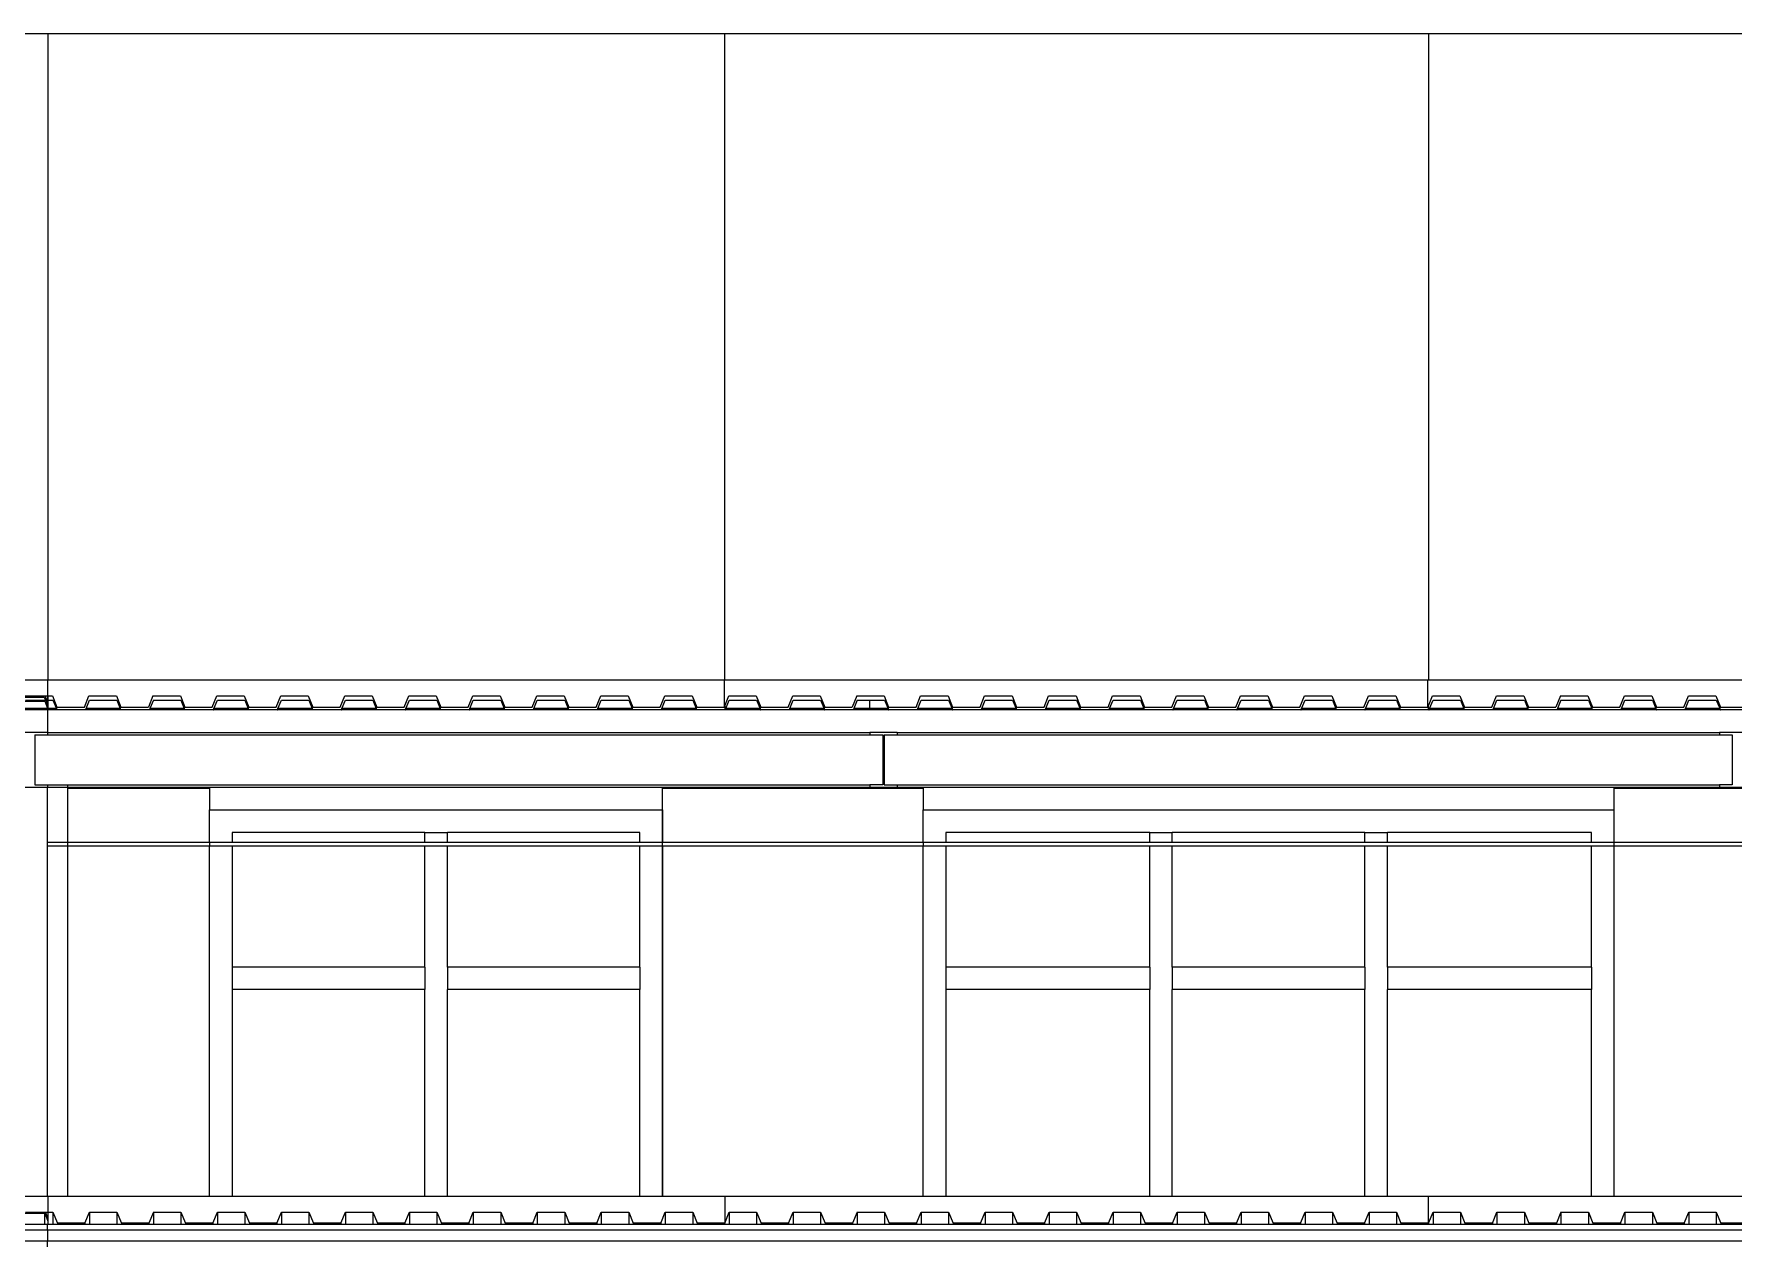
# Model space of a CAD drawing. Extents: x -92 to 92, y -11 to 21.
# Drawn here: x 42.78 to 50.28, y 10.19 to 15.53 of the extents above; entities that cross this region are included whole.
import ezdxf

# ---------------------------------------------------------------- set-up
doc = ezdxf.new("R2010")
doc.units = 0
doc.layers.get('0').update_dxf_attribs({"linetype": 'CONTINUOUS'})

msp = doc.modelspace()

# ---------------------------------------------------------------- linework, layer by layer
for p, q in [((42.8429, 15.5315), (42.7237, 15.5315)), ((42.8429, 15.5315), (42.8429, 12.6806)), ((45.8302, 15.5315), (42.8429, 15.5315)), ((45.8302, 12.6806), (45.8302, 15.5315)), ((48.9368, 15.5315), (45.8302, 15.5315)), ((48.9368, 15.5315), (48.9368, 12.6806)), ((52.0433, 15.5315), (48.9368, 15.5315)), ((42.7237, 12.6806), (42.8406, 12.6806)), ((42.8406, 12.6806), (42.8406, 12.6106)), ((42.8406, 12.6806), (42.8429, 12.6806)), ((42.8429, 12.6806), (45.8279, 12.6806)), ((45.8279, 12.6806), (45.8279, 12.5606)), ((45.8279, 12.6806), (45.8302, 12.6806)), ((45.8302, 12.6806), (48.9344, 12.6806)), ((48.9344, 12.5606), (48.9344, 12.6806)), ((48.9344, 12.6806), (48.9368, 12.6806)), ((48.9368, 12.6806), (52.041, 12.6806)), ((42.7392, 12.6049), (42.8266, 12.6049)), ((42.7415, 12.6106), (42.8305, 12.6106)), ((42.8266, 12.6049), (42.8317, 12.5921)), ((42.8406, 12.5856), (42.8305, 12.6106)), ((42.8305, 12.6106), (42.8406, 12.6106)), ((42.8406, 12.6106), (42.8429, 12.6106)), ((42.8406, 12.6106), (42.8406, 12.5921)), ((42.8429, 12.6106), (42.8625, 12.6106)), ((42.8429, 12.6106), (42.8429, 12.5921)), ((42.8625, 12.6106), (42.8827, 12.5606)), ((43.0037, 12.5606), (43.0239, 12.6106)), ((43.0239, 12.6106), (43.145, 12.6106)), ((43.145, 12.6106), (43.1651, 12.5606)), ((43.3063, 12.6106), (43.2862, 12.5606)), ((43.3063, 12.6106), (43.4274, 12.6106)), ((43.4274, 12.6106), (43.4475, 12.5606)), ((43.5686, 12.5606), (43.5887, 12.6106)), ((43.5887, 12.6106), (43.7098, 12.6106)), ((43.7098, 12.6106), (43.73, 12.5606)), ((43.851, 12.5606), (43.8712, 12.6106)), ((43.8712, 12.6106), (43.9922, 12.6106)), ((43.9922, 12.6106), (44.0124, 12.5606)), ((44.1334, 12.5606), (44.1536, 12.6106)), ((44.1536, 12.6106), (44.2746, 12.6106)), ((44.2746, 12.6106), (44.2948, 12.5606)), ((44.4158, 12.5606), (44.436, 12.6106)), ((44.436, 12.6106), (44.557, 12.6106)), ((44.557, 12.6106), (44.5772, 12.5606)), ((44.6982, 12.5606), (44.7184, 12.6106)), ((44.7184, 12.6106), (44.8394, 12.6106)), ((44.8394, 12.6106), (44.8596, 12.5606)), ((44.9806, 12.5606), (45.0008, 12.6106)), ((45.0008, 12.6106), (45.1218, 12.6106)), ((45.1218, 12.6106), (45.142, 12.5606)), ((45.2631, 12.5606), (45.2832, 12.6106)), ((45.2832, 12.6106), (45.4043, 12.6106)), ((45.4043, 12.6106), (45.4244, 12.5606)), ((45.5455, 12.5606), (45.5656, 12.6106)), ((45.5656, 12.6106), (45.6867, 12.6106)), ((45.6867, 12.6106), (45.7068, 12.5606)), ((45.8302, 12.5664), (45.8481, 12.6106)), ((45.8481, 12.6106), (45.9691, 12.6106)), ((45.9691, 12.6106), (45.9893, 12.5606)), ((46.1103, 12.5606), (46.1305, 12.6106)), ((46.1305, 12.6106), (46.2515, 12.6106)), ((46.2515, 12.6106), (46.2717, 12.5606)), ((46.4129, 12.6106), (46.3927, 12.5606)), ((46.4129, 12.6106), (46.5339, 12.6106)), ((46.5339, 12.6106), (46.5541, 12.5606)), ((46.6751, 12.5606), (46.6953, 12.6106)), ((46.6953, 12.6106), (46.8163, 12.6106)), ((46.8163, 12.6106), (46.8365, 12.5606)), ((46.9575, 12.5606), (46.9777, 12.6106)), ((46.9777, 12.6106), (47.0987, 12.6106)), ((47.0987, 12.6106), (47.1189, 12.5606)), ((47.24, 12.5606), (47.2601, 12.6106)), ((47.2601, 12.6106), (47.3812, 12.6106)), ((47.3812, 12.6106), (47.4013, 12.5606)), ((47.5224, 12.5606), (47.5425, 12.6106)), ((47.5425, 12.6106), (47.6636, 12.6106)), ((47.6636, 12.6106), (47.6837, 12.5606)), ((47.8048, 12.5606), (47.825, 12.6106)), ((47.825, 12.6106), (47.946, 12.6106)), ((47.946, 12.6106), (47.9662, 12.5606)), ((48.0872, 12.5606), (48.1074, 12.6106)), ((48.1074, 12.6106), (48.2284, 12.6106)), ((48.2284, 12.6106), (48.2486, 12.5606)), ((48.3696, 12.5606), (48.3898, 12.6106)), ((48.3898, 12.6106), (48.5108, 12.6106)), ((48.5108, 12.6106), (48.531, 12.5606)), ((48.652, 12.5606), (48.6722, 12.6106)), ((48.6722, 12.6106), (48.7932, 12.6106)), ((48.7932, 12.6106), (48.8134, 12.5606)), ((48.9368, 12.5664), (48.9546, 12.6106)), ((48.9546, 12.6106), (49.0756, 12.6106)), ((49.0756, 12.6106), (49.0958, 12.5606)), ((49.2168, 12.5606), (49.237, 12.6106)), ((49.237, 12.6106), (49.3581, 12.6106)), ((49.3581, 12.6106), (49.3782, 12.5606)), ((49.5194, 12.6106), (49.4993, 12.5606)), ((49.5194, 12.6106), (49.6405, 12.6106)), ((49.6405, 12.6106), (49.6606, 12.5606)), ((49.7817, 12.5606), (49.8018, 12.6106)), ((49.8018, 12.6106), (49.9229, 12.6106)), ((49.9229, 12.6106), (49.9431, 12.5606)), ((50.0641, 12.5606), (50.0843, 12.6106)), ((50.0843, 12.6106), (50.2053, 12.6106)), ((50.2053, 12.6106), (50.2255, 12.5606)), ((42.8413, 12.548), (42.7258, 12.548)), ((42.8413, 12.5491), (42.7262, 12.5491)), ((42.8413, 12.5549), (42.7286, 12.5549)), ((42.7415, 12.5865), (42.8289, 12.5865)), ((42.7439, 12.5921), (42.8317, 12.5921)), ((42.8289, 12.5865), (42.8413, 12.5561)), ((42.8317, 12.5921), (42.8406, 12.5702)), ((42.8406, 12.5921), (42.8429, 12.5921)), ((42.8406, 12.5921), (42.8406, 12.5856)), ((42.8406, 12.5856), (42.8406, 12.5732)), ((42.8429, 12.5675), (42.8406, 12.5732)), ((42.8406, 12.5732), (42.8406, 12.5702)), ((42.8413, 12.5549), (42.8413, 12.5561)), ((42.8413, 12.5561), (42.8418, 12.5549)), ((42.8418, 12.5549), (42.8413, 12.5549)), ((42.8413, 12.5549), (42.8413, 12.5491)), ((42.8413, 12.548), (42.8413, 12.5491)), ((42.8825, 12.5491), (42.8413, 12.5491)), ((42.8413, 12.548), (42.8413, 12.448)), ((42.8829, 12.548), (42.8413, 12.548)), ((42.8418, 12.5549), (42.8429, 12.5523)), ((42.8429, 12.5921), (42.8649, 12.5921)), ((42.8429, 12.5921), (42.8429, 12.5675)), ((42.8429, 12.5675), (42.8429, 12.5549)), ((42.8801, 12.5549), (42.8429, 12.5549)), ((42.8429, 12.5549), (42.8429, 12.5523)), ((42.8649, 12.5921), (42.8801, 12.5549)), ((42.8801, 12.5549), (42.8825, 12.5491)), ((42.8825, 12.5491), (42.8829, 12.548)), ((42.8827, 12.5606), (43.0037, 12.5606)), ((43.0082, 12.548), (42.8829, 12.548)), ((43.0082, 12.548), (43.0087, 12.5491)), ((43.1654, 12.548), (43.0082, 12.548)), ((43.0087, 12.5491), (43.011, 12.5549)), ((43.1649, 12.5491), (43.0087, 12.5491)), ((43.011, 12.5549), (43.0263, 12.5921)), ((43.1625, 12.5549), (43.011, 12.5549)), ((43.0263, 12.5921), (43.1473, 12.5921)), ((43.1473, 12.5921), (43.1625, 12.5549)), ((43.1625, 12.5549), (43.1649, 12.5491)), ((43.1649, 12.5491), (43.1654, 12.548)), ((43.1651, 12.5606), (43.2862, 12.5606)), ((43.2906, 12.548), (43.1654, 12.548)), ((43.2911, 12.5491), (43.2906, 12.548)), ((43.4478, 12.548), (43.2906, 12.548)), ((43.2934, 12.5549), (43.2911, 12.5491)), ((43.4473, 12.5491), (43.2911, 12.5491)), ((43.3087, 12.5921), (43.2934, 12.5549)), ((43.445, 12.5549), (43.2934, 12.5549)), ((43.3087, 12.5921), (43.4297, 12.5921)), ((43.4297, 12.5921), (43.445, 12.5549)), ((43.445, 12.5549), (43.4473, 12.5491)), ((43.4473, 12.5491), (43.4478, 12.548)), ((43.4475, 12.5606), (43.5686, 12.5606)), ((43.573, 12.548), (43.4478, 12.548)), ((43.573, 12.548), (43.5735, 12.5491)), ((43.7302, 12.548), (43.573, 12.548)), ((43.5735, 12.5491), (43.5758, 12.5549)), ((43.7297, 12.5491), (43.5735, 12.5491)), ((43.5758, 12.5549), (43.5911, 12.5921)), ((43.7274, 12.5549), (43.5758, 12.5549)), ((43.5911, 12.5921), (43.7121, 12.5921)), ((43.7121, 12.5921), (43.7274, 12.5549)), ((43.7274, 12.5549), (43.7297, 12.5491)), ((43.7297, 12.5491), (43.7302, 12.548)), ((43.73, 12.5606), (43.851, 12.5606)), ((43.8555, 12.548), (43.7302, 12.548)), ((43.8555, 12.548), (43.8559, 12.5491)), ((44.0126, 12.548), (43.8555, 12.548)), ((43.8559, 12.5491), (43.8583, 12.5549)), ((44.0121, 12.5491), (43.8559, 12.5491)), ((43.8583, 12.5549), (43.8735, 12.5921)), ((44.0098, 12.5549), (43.8583, 12.5549)), ((43.8735, 12.5921), (43.9945, 12.5921)), ((43.9945, 12.5921), (44.0098, 12.5549)), ((44.0098, 12.5549), (44.0121, 12.5491)), ((44.0121, 12.5491), (44.0126, 12.548)), ((44.0124, 12.5606), (44.1334, 12.5606)), ((44.1379, 12.548), (44.0126, 12.548)), ((44.1379, 12.548), (44.1383, 12.5491)), ((44.295, 12.548), (44.1379, 12.548)), ((44.1383, 12.5491), (44.1407, 12.5549)), ((44.2946, 12.5491), (44.1383, 12.5491)), ((44.1407, 12.5549), (44.1559, 12.5921)), ((44.2922, 12.5549), (44.1407, 12.5549)), ((44.1559, 12.5921), (44.277, 12.5921)), ((44.277, 12.5921), (44.2922, 12.5549)), ((44.2922, 12.5549), (44.2946, 12.5491)), ((44.2946, 12.5491), (44.295, 12.548)), ((44.2948, 12.5606), (44.4158, 12.5606)), ((44.4203, 12.548), (44.295, 12.548)), ((44.4203, 12.548), (44.4207, 12.5491)), ((44.5774, 12.548), (44.4203, 12.548)), ((44.4207, 12.5491), (44.4231, 12.5549)), ((44.577, 12.5491), (44.4207, 12.5491)), ((44.4231, 12.5549), (44.4383, 12.5921)), ((44.5746, 12.5549), (44.4231, 12.5549)), ((44.4383, 12.5921), (44.5594, 12.5921)), ((44.5594, 12.5921), (44.5746, 12.5549)), ((44.5746, 12.5549), (44.577, 12.5491)), ((44.577, 12.5491), (44.5774, 12.548)), ((44.5772, 12.5606), (44.6982, 12.5606)), ((44.7027, 12.548), (44.5774, 12.548)), ((44.7027, 12.548), (44.7031, 12.5491)), ((44.8598, 12.548), (44.7027, 12.548)), ((44.7031, 12.5491), (44.7055, 12.5549)), ((44.8594, 12.5491), (44.7031, 12.5491)), ((44.7055, 12.5549), (44.7207, 12.5921)), ((44.857, 12.5549), (44.7055, 12.5549)), ((44.7207, 12.5921), (44.8418, 12.5921)), ((44.8418, 12.5921), (44.857, 12.5549)), ((44.857, 12.5549), (44.8594, 12.5491)), ((44.8594, 12.5491), (44.8598, 12.548)), ((44.8596, 12.5606), (44.9806, 12.5606)), ((44.9851, 12.548), (44.8598, 12.548)), ((44.9851, 12.548), (44.9856, 12.5491)), ((45.1423, 12.548), (44.9851, 12.548)), ((44.9856, 12.5491), (44.9879, 12.5549)), ((45.1418, 12.5491), (44.9856, 12.5491)), ((44.9879, 12.5549), (45.0032, 12.5921)), ((45.1394, 12.5549), (44.9879, 12.5549)), ((45.0032, 12.5921), (45.1242, 12.5921)), ((45.1242, 12.5921), (45.1394, 12.5549)), ((45.1394, 12.5549), (45.1418, 12.5491)), ((45.1418, 12.5491), (45.1423, 12.548)), ((45.142, 12.5606), (45.2631, 12.5606)), ((45.2675, 12.548), (45.1423, 12.548)), ((45.2675, 12.548), (45.268, 12.5491)), ((45.4247, 12.548), (45.2675, 12.548)), ((45.268, 12.5491), (45.2703, 12.5549)), ((45.4242, 12.5491), (45.268, 12.5491)), ((45.2703, 12.5549), (45.2856, 12.5921)), ((45.4219, 12.5549), (45.2703, 12.5549)), ((45.2856, 12.5921), (45.4066, 12.5921)), ((45.4066, 12.5921), (45.4219, 12.5549)), ((45.4219, 12.5549), (45.4242, 12.5491)), ((45.4242, 12.5491), (45.4247, 12.548)), ((45.4244, 12.5606), (45.5455, 12.5606)), ((45.5499, 12.548), (45.4247, 12.548)), ((45.5499, 12.548), (45.5504, 12.5491)), ((45.7071, 12.548), (45.5499, 12.548)), ((45.5504, 12.5491), (45.5527, 12.5549)), ((45.7066, 12.5491), (45.5504, 12.5491)), ((45.5527, 12.5549), (45.568, 12.5921)), ((45.7043, 12.5549), (45.5527, 12.5549)), ((45.568, 12.5921), (45.689, 12.5921)), ((45.689, 12.5921), (45.7043, 12.5549)), ((45.7043, 12.5549), (45.7066, 12.5491)), ((45.7066, 12.5491), (45.7071, 12.548)), ((45.7068, 12.5606), (45.8279, 12.5606)), ((45.8302, 12.548), (45.7071, 12.548)), ((45.8279, 12.5606), (45.8302, 12.5664)), ((45.8302, 12.5664), (45.8302, 12.548)), ((45.8323, 12.548), (45.8302, 12.548)), ((45.8323, 12.548), (45.8328, 12.5491)), ((45.9895, 12.548), (45.8323, 12.548)), ((45.8328, 12.5491), (45.8352, 12.5549)), ((45.989, 12.5491), (45.8328, 12.5491)), ((45.8352, 12.5549), (45.8504, 12.5921)), ((45.9867, 12.5549), (45.8352, 12.5549)), ((45.8504, 12.5921), (45.9714, 12.5921)), ((45.9714, 12.5921), (45.9867, 12.5549)), ((45.9867, 12.5549), (45.989, 12.5491)), ((45.989, 12.5491), (45.9895, 12.548)), ((45.9893, 12.5606), (46.1103, 12.5606)), ((46.1148, 12.548), (45.9895, 12.548)), ((46.1148, 12.548), (46.1152, 12.5491)), ((46.2719, 12.548), (46.1148, 12.548)), ((46.1152, 12.5491), (46.1176, 12.5549)), ((46.2715, 12.5491), (46.1152, 12.5491)), ((46.1176, 12.5549), (46.1328, 12.5921)), ((46.2691, 12.5549), (46.1176, 12.5549)), ((46.1328, 12.5921), (46.2539, 12.5921)), ((46.2539, 12.5921), (46.2691, 12.5549)), ((46.2691, 12.5549), (46.2715, 12.5491)), ((46.2715, 12.5491), (46.2719, 12.548)), ((46.2717, 12.5606), (46.3927, 12.5606)), ((46.3972, 12.548), (46.2719, 12.548)), ((46.3976, 12.5491), (46.3972, 12.548)), ((46.5543, 12.548), (46.3972, 12.548)), ((46.4, 12.5549), (46.3976, 12.5491)), ((46.5539, 12.5491), (46.3976, 12.5491)), ((46.4152, 12.5921), (46.4, 12.5549)), ((46.4713, 12.5549), (46.4, 12.5549)), ((46.4152, 12.5921), (46.4713, 12.5921)), ((46.4713, 12.5921), (46.5363, 12.5921)), ((46.4713, 12.5549), (46.4713, 12.5921)), ((46.5515, 12.5549), (46.4713, 12.5549)), ((46.5363, 12.5921), (46.5515, 12.5549)), ((46.5515, 12.5549), (46.5539, 12.5491)), ((46.5539, 12.5491), (46.5543, 12.548)), ((46.5541, 12.5606), (46.6751, 12.5606)), ((46.6796, 12.548), (46.5543, 12.548)), ((46.6796, 12.548), (46.68, 12.5491)), ((46.8367, 12.548), (46.6796, 12.548)), ((46.68, 12.5491), (46.6824, 12.5549)), ((46.8363, 12.5491), (46.68, 12.5491)), ((46.6824, 12.5549), (46.6976, 12.5921)), ((46.8339, 12.5549), (46.6824, 12.5549)), ((46.6976, 12.5921), (46.8187, 12.5921)), ((46.8187, 12.5921), (46.8339, 12.5549)), ((46.8339, 12.5549), (46.8363, 12.5491)), ((46.8363, 12.5491), (46.8367, 12.548)), ((46.8365, 12.5606), (46.9575, 12.5606)), ((46.962, 12.548), (46.8367, 12.548)), ((46.962, 12.548), (46.9625, 12.5491)), ((47.1191, 12.548), (46.962, 12.548)), ((46.9625, 12.5491), (46.9648, 12.5549)), ((47.1187, 12.5491), (46.9625, 12.5491)), ((46.9648, 12.5549), (46.9801, 12.5921)), ((47.1163, 12.5549), (46.9648, 12.5549)), ((46.9801, 12.5921), (47.1011, 12.5921)), ((47.1011, 12.5921), (47.1163, 12.5549)), ((47.1163, 12.5549), (47.1187, 12.5491)), ((47.1187, 12.5491), (47.1191, 12.548)), ((47.1189, 12.5606), (47.24, 12.5606)), ((47.2444, 12.548), (47.1191, 12.548)), ((47.2444, 12.548), (47.2449, 12.5491)), ((47.4016, 12.548), (47.2444, 12.548)), ((47.2449, 12.5491), (47.2472, 12.5549)), ((47.4011, 12.5491), (47.2449, 12.5491)), ((47.2472, 12.5549), (47.2625, 12.5921)), ((47.3988, 12.5549), (47.2472, 12.5549)), ((47.2625, 12.5921), (47.3835, 12.5921)), ((47.3835, 12.5921), (47.3988, 12.5549)), ((47.3988, 12.5549), (47.4011, 12.5491)), ((47.4011, 12.5491), (47.4016, 12.548)), ((47.4013, 12.5606), (47.5224, 12.5606)), ((47.5268, 12.548), (47.4016, 12.548)), ((47.5268, 12.548), (47.5273, 12.5491)), ((47.684, 12.548), (47.5268, 12.548)), ((47.5273, 12.5491), (47.5296, 12.5549)), ((47.6835, 12.5491), (47.5273, 12.5491)), ((47.5296, 12.5549), (47.5449, 12.5921)), ((47.6812, 12.5549), (47.5296, 12.5549)), ((47.5449, 12.5921), (47.6659, 12.5921)), ((47.6659, 12.5921), (47.6812, 12.5549)), ((47.6812, 12.5549), (47.6835, 12.5491)), ((47.6835, 12.5491), (47.684, 12.548)), ((47.6837, 12.5606), (47.8048, 12.5606)), ((47.8092, 12.548), (47.684, 12.548)), ((47.8092, 12.548), (47.8097, 12.5491)), ((47.9664, 12.548), (47.8092, 12.548)), ((47.8097, 12.5491), (47.812, 12.5549)), ((47.9659, 12.5491), (47.8097, 12.5491)), ((47.812, 12.5549), (47.8273, 12.5921)), ((47.9636, 12.5549), (47.812, 12.5549)), ((47.8273, 12.5921), (47.9483, 12.5921)), ((47.9483, 12.5921), (47.9636, 12.5549)), ((47.9636, 12.5549), (47.9659, 12.5491)), ((47.9659, 12.5491), (47.9664, 12.548)), ((47.9662, 12.5606), (48.0872, 12.5606)), ((48.0917, 12.548), (47.9664, 12.548)), ((48.0917, 12.548), (48.0921, 12.5491)), ((48.2488, 12.548), (48.0917, 12.548)), ((48.0921, 12.5491), (48.0945, 12.5549)), ((48.2484, 12.5491), (48.0921, 12.5491)), ((48.0945, 12.5549), (48.1097, 12.5921)), ((48.246, 12.5549), (48.0945, 12.5549)), ((48.1097, 12.5921), (48.2307, 12.5921)), ((48.2307, 12.5921), (48.246, 12.5549)), ((48.246, 12.5549), (48.2484, 12.5491)), ((48.2484, 12.5491), (48.2488, 12.548)), ((48.2486, 12.5606), (48.3696, 12.5606)), ((48.3741, 12.548), (48.2488, 12.548)), ((48.3741, 12.548), (48.3745, 12.5491)), ((48.5312, 12.548), (48.3741, 12.548)), ((48.3745, 12.5491), (48.3769, 12.5549)), ((48.5308, 12.5491), (48.3745, 12.5491)), ((48.3769, 12.5549), (48.3921, 12.5921)), ((48.5284, 12.5549), (48.3769, 12.5549)), ((48.3921, 12.5921), (48.5132, 12.5921)), ((48.5132, 12.5921), (48.5284, 12.5549)), ((48.5284, 12.5549), (48.5308, 12.5491)), ((48.5308, 12.5491), (48.5312, 12.548)), ((48.531, 12.5606), (48.652, 12.5606)), ((48.6565, 12.548), (48.5312, 12.548)), ((48.6565, 12.548), (48.6569, 12.5491)), ((48.8136, 12.548), (48.6565, 12.548)), ((48.6569, 12.5491), (48.6593, 12.5549)), ((48.8132, 12.5491), (48.6569, 12.5491)), ((48.6593, 12.5549), (48.6745, 12.5921)), ((48.8108, 12.5549), (48.6593, 12.5549)), ((48.6745, 12.5921), (48.7956, 12.5921)), ((48.7956, 12.5921), (48.8108, 12.5549)), ((48.8108, 12.5549), (48.8132, 12.5491)), ((48.8132, 12.5491), (48.8136, 12.548)), ((48.8134, 12.5606), (48.9344, 12.5606)), ((48.9368, 12.548), (48.8136, 12.548)), ((48.9344, 12.5606), (48.9368, 12.5664)), ((48.9368, 12.548), (48.9368, 12.5664)), ((48.9389, 12.548), (48.9368, 12.548)), ((48.9389, 12.548), (48.9394, 12.5491)), ((49.096, 12.548), (48.9389, 12.548)), ((48.9394, 12.5491), (48.9417, 12.5549)), ((49.0956, 12.5491), (48.9394, 12.5491)), ((48.9417, 12.5549), (48.957, 12.5921)), ((49.0932, 12.5549), (48.9417, 12.5549)), ((48.957, 12.5921), (49.078, 12.5921)), ((49.078, 12.5921), (49.0932, 12.5549)), ((49.0932, 12.5549), (49.0956, 12.5491)), ((49.0956, 12.5491), (49.096, 12.548)), ((49.0958, 12.5606), (49.2168, 12.5606)), ((49.2213, 12.548), (49.096, 12.548)), ((49.2213, 12.548), (49.2218, 12.5491)), ((49.3785, 12.548), (49.2213, 12.548)), ((49.2218, 12.5491), (49.2241, 12.5549)), ((49.378, 12.5491), (49.2218, 12.5491)), ((49.2241, 12.5549), (49.2394, 12.5921)), ((49.3757, 12.5549), (49.2241, 12.5549)), ((49.2394, 12.5921), (49.3604, 12.5921)), ((49.3604, 12.5921), (49.3757, 12.5549)), ((49.3757, 12.5549), (49.378, 12.5491)), ((49.378, 12.5491), (49.3785, 12.548)), ((49.3782, 12.5606), (49.4993, 12.5606)), ((49.5037, 12.548), (49.3785, 12.548)), ((49.5042, 12.5491), (49.5037, 12.548)), ((49.6609, 12.548), (49.5037, 12.548)), ((49.5065, 12.5549), (49.5042, 12.5491)), ((49.6604, 12.5491), (49.5042, 12.5491)), ((49.5218, 12.5921), (49.5065, 12.5549)), ((49.6581, 12.5549), (49.5065, 12.5549)), ((49.5218, 12.5921), (49.6428, 12.5921)), ((49.6428, 12.5921), (49.6581, 12.5549)), ((49.6581, 12.5549), (49.6604, 12.5491)), ((49.6604, 12.5491), (49.6609, 12.548)), ((49.6606, 12.5606), (49.7817, 12.5606)), ((49.7861, 12.548), (49.6609, 12.548)), ((49.7861, 12.548), (49.7866, 12.5491)), ((49.9433, 12.548), (49.7861, 12.548)), ((49.7866, 12.5491), (49.7889, 12.5549)), ((49.9428, 12.5491), (49.7866, 12.5491)), ((49.7889, 12.5549), (49.8042, 12.5921)), ((49.9405, 12.5549), (49.7889, 12.5549)), ((49.8042, 12.5921), (49.9252, 12.5921)), ((49.9252, 12.5921), (49.9405, 12.5549)), ((49.9405, 12.5549), (49.9428, 12.5491)), ((49.9428, 12.5491), (49.9433, 12.548)), ((49.9431, 12.5606), (50.0641, 12.5606)), ((50.0686, 12.548), (49.9433, 12.548)), ((50.0686, 12.548), (50.069, 12.5491)), ((50.2257, 12.548), (50.0686, 12.548)), ((50.069, 12.5491), (50.0714, 12.5549)), ((50.2252, 12.5491), (50.069, 12.5491)), ((50.0714, 12.5549), (50.0866, 12.5921)), ((50.2213, 12.5549), (50.0714, 12.5549)), ((50.0866, 12.5921), (50.2076, 12.5921)), ((50.2076, 12.5921), (50.2213, 12.5587)), ((50.2213, 12.5587), (50.2213, 12.5549)), ((50.2213, 12.5587), (50.2229, 12.5549)), ((50.2229, 12.5549), (50.2213, 12.5549)), ((50.2229, 12.5549), (50.2252, 12.5491)), ((50.2252, 12.5491), (50.2257, 12.548)), ((50.2255, 12.5606), (50.3465, 12.5606)), ((50.351, 12.548), (50.2257, 12.548)), ((42.8413, 12.448), (42.7213, 12.448)), ((42.7844, 12.4382), (42.8413, 12.4382)), ((42.7844, 12.4382), (42.7844, 12.2178)), ((42.8413, 12.448), (46.4713, 12.448)), ((42.8413, 12.448), (42.8413, 12.4382)), ((42.8413, 12.4382), (46.4713, 12.4382)), ((46.4713, 12.448), (46.4713, 12.4382)), ((46.5913, 12.448), (46.4713, 12.448)), ((46.4713, 12.4382), (46.5282, 12.4382)), ((46.5282, 12.4382), (46.5282, 12.2178)), ((46.5344, 12.4382), (46.5913, 12.4382)), ((46.5344, 12.4382), (46.5344, 12.2178)), ((46.5913, 12.448), (50.2213, 12.448)), ((46.5913, 12.448), (46.5913, 12.4382)), ((46.5913, 12.4382), (50.2213, 12.4382)), ((50.2213, 12.448), (50.2213, 12.4382)), ((50.3413, 12.448), (50.2213, 12.448)), ((50.2213, 12.4382), (50.2782, 12.4382)), ((50.2782, 12.4382), (50.2782, 12.2178)), ((42.7213, 12.208), (42.8413, 12.208)), ((42.7844, 12.2178), (42.8413, 12.2178)), ((42.8413, 12.2178), (42.8413, 12.208)), ((42.8413, 12.2178), (42.9313, 12.2178)), ((42.8413, 12.208), (42.9313, 12.208)), ((42.8413, 11.964), (42.8413, 12.208)), ((42.9313, 12.2178), (46.4713, 12.2178)), ((42.9313, 12.208), (42.9313, 12.2178)), ((42.9313, 12.208), (46.4713, 12.208)), ((42.9313, 12.2037), (42.9313, 12.208)), ((42.9313, 12.2037), (43.5563, 12.2037)), ((42.9313, 11.964), (42.9313, 12.2037)), ((43.5563, 12.2037), (43.5563, 12.108)), ((45.5563, 12.2037), (46.7063, 12.2037)), ((45.5563, 12.108), (45.5563, 12.2037)), ((46.4713, 12.2178), (46.4713, 12.208)), ((46.5282, 12.2178), (46.4713, 12.2178)), ((46.4713, 12.208), (46.5913, 12.208)), ((46.5344, 12.2178), (46.5913, 12.2178)), ((46.5913, 12.2178), (50.2213, 12.2178)), ((46.5913, 12.2178), (46.5913, 12.208)), ((46.5913, 12.208), (50.2213, 12.208)), ((46.7063, 12.2037), (46.7063, 12.108)), ((49.7563, 12.2037), (50.9063, 12.2037)), ((49.7563, 12.108), (49.7563, 12.2037)), ((50.2213, 12.2178), (50.2213, 12.208)), ((50.2782, 12.2178), (50.2213, 12.2178)), ((50.2213, 12.208), (50.3413, 12.208)), ((43.5563, 11.964), (43.5563, 12.108)), ((43.5563, 12.108), (45.5563, 12.108)), ((43.5563, 12.108), (45.5563, 12.108)), ((43.5563, 11.964), (43.5563, 12.108)), ((45.5563, 11.964), (45.5563, 12.108)), ((45.5563, 12.108), (45.5563, 11.964)), ((46.7063, 12.108), (49.7563, 12.108)), ((46.7063, 11.964), (46.7063, 12.108)), ((49.7563, 11.964), (49.7563, 12.108)), ((43.6563, 12.008), (43.6563, 11.964)), ((44.5063, 12.008), (43.6563, 12.008)), ((44.5063, 12.008), (44.6063, 12.008)), ((44.5063, 11.964), (44.5063, 12.008)), ((44.6063, 11.964), (44.6063, 12.008)), ((45.4563, 12.008), (44.6063, 12.008)), ((45.4563, 11.964), (45.4563, 12.008)), ((46.8063, 12.008), (46.8063, 11.964)), ((47.7063, 12.008), (46.8063, 12.008)), ((47.7063, 12.008), (47.8063, 12.008)), ((47.7063, 11.964), (47.7063, 12.008)), ((47.8063, 11.964), (47.8063, 12.008)), ((48.6563, 12.008), (47.8063, 12.008)), ((48.6563, 12.008), (48.7563, 12.008)), ((48.6563, 11.964), (48.6563, 12.008)), ((48.7563, 11.964), (48.7563, 12.008)), ((49.6563, 12.008), (48.7563, 12.008)), ((49.6563, 11.964), (49.6563, 12.008)), ((42.8413, 11.964), (42.9313, 11.964)), ((42.8413, 11.948), (42.8413, 11.964)), ((42.8413, 11.948), (42.9313, 11.948)), ((42.8413, 10.4015), (42.8413, 11.948)), ((42.9313, 11.948), (42.9313, 11.964)), ((42.9313, 11.964), (43.5563, 11.964)), ((42.9313, 10.4015), (42.9313, 11.948)), ((42.9313, 11.948), (43.5563, 11.948)), ((43.5563, 11.964), (43.5563, 11.948)), ((43.5563, 11.964), (43.6563, 11.964)), ((43.5563, 10.4015), (43.5563, 11.948)), ((43.5563, 11.948), (43.6563, 11.948)), ((43.5563, 10.4015), (43.5563, 11.948)), ((43.6563, 11.964), (44.5063, 11.964)), ((43.6563, 11.948), (43.6563, 11.4137)), ((43.6563, 11.948), (44.5063, 11.948)), ((44.5063, 11.964), (44.6063, 11.964)), ((44.5063, 11.4137), (44.5063, 11.948)), ((44.5063, 11.948), (44.6063, 11.948)), ((44.6063, 11.964), (45.4563, 11.964)), ((44.6063, 11.4137), (44.6063, 11.948)), ((44.6063, 11.948), (45.4563, 11.948)), ((45.4563, 11.964), (45.5563, 11.964)), ((45.4563, 11.4137), (45.4563, 11.948)), ((45.4563, 11.948), (45.5563, 11.948)), ((45.5563, 11.948), (45.5563, 11.964)), ((45.5563, 11.964), (46.7063, 11.964)), ((45.5563, 10.4015), (45.5563, 11.948)), ((45.5563, 11.948), (46.7063, 11.948)), ((45.5563, 11.948), (45.5563, 10.4015)), ((46.7063, 11.964), (46.7063, 11.948)), ((46.7063, 11.964), (46.8063, 11.964)), ((46.7063, 10.4015), (46.7063, 11.948)), ((46.7063, 11.948), (46.8063, 11.948)), ((46.8063, 11.964), (47.7063, 11.964)), ((46.8063, 11.948), (46.8063, 11.4137)), ((46.8063, 11.948), (47.7063, 11.948)), ((47.7063, 11.964), (47.8063, 11.964)), ((47.7063, 11.4137), (47.7063, 11.948)), ((47.7063, 11.948), (47.8063, 11.948)), ((47.8063, 11.964), (48.6563, 11.964)), ((47.8063, 11.4137), (47.8063, 11.948)), ((47.8063, 11.948), (48.6563, 11.948)), ((48.6563, 11.964), (48.7563, 11.964)), ((48.6563, 11.4137), (48.6563, 11.948)), ((48.6563, 11.948), (48.7563, 11.948)), ((48.7563, 11.964), (49.6563, 11.964)), ((48.7563, 11.4137), (48.7563, 11.948)), ((48.7563, 11.948), (49.6563, 11.948)), ((49.6563, 11.964), (49.7563, 11.964)), ((49.6563, 11.4137), (49.6563, 11.948)), ((49.6563, 11.948), (49.7563, 11.948)), ((49.7563, 11.948), (49.7563, 11.964)), ((49.7563, 11.964), (50.9063, 11.964)), ((49.7563, 10.4015), (49.7563, 11.948)), ((49.7563, 11.948), (50.9063, 11.948)), ((44.5063, 11.4137), (43.6563, 11.4137)), ((43.6563, 11.4137), (43.6563, 11.3137)), ((44.5063, 11.4137), (44.5063, 11.3137)), ((45.4563, 11.4137), (44.6063, 11.4137)), ((44.6063, 11.4137), (44.6063, 11.3137)), ((45.4563, 11.4137), (45.4563, 11.3137)), ((47.7063, 11.4137), (46.8063, 11.4137)), ((46.8063, 11.4137), (46.8063, 11.3137)), ((47.7063, 11.4137), (47.7063, 11.3137)), ((48.6563, 11.4137), (47.8063, 11.4137)), ((47.8063, 11.4137), (47.8063, 11.3137)), ((48.6563, 11.4137), (48.6563, 11.3137)), ((49.6563, 11.4137), (48.7563, 11.4137)), ((48.7563, 11.4137), (48.7563, 11.3137)), ((49.6563, 11.4137), (49.6563, 11.3137)), ((44.5063, 11.3137), (43.6563, 11.3137)), ((43.6563, 11.3137), (43.6563, 10.4015)), ((44.5063, 10.4015), (44.5063, 11.3137)), ((45.4563, 11.3137), (44.6063, 11.3137)), ((44.6063, 10.4015), (44.6063, 11.3137)), ((45.4563, 10.4015), (45.4563, 11.3137)), ((47.7063, 11.3137), (46.8063, 11.3137)), ((46.8063, 11.3137), (46.8063, 10.4015)), ((47.7063, 10.4015), (47.7063, 11.3137)), ((48.6563, 11.3137), (47.8063, 11.3137)), ((47.8063, 10.4015), (47.8063, 11.3137)), ((48.6563, 10.4015), (48.6563, 11.3137)), ((49.6563, 11.3137), (48.7563, 11.3137)), ((48.7563, 10.4015), (48.7563, 11.3137)), ((49.6563, 10.4015), (49.6563, 11.3137)), ((42.8413, 10.4015), (42.7237, 10.4015)), ((42.8429, 10.4015), (42.8413, 10.4015)), ((42.8429, 10.4015), (42.8429, 10.3324)), ((42.9313, 10.4015), (42.8429, 10.4015)), ((43.5563, 10.4015), (42.9313, 10.4015)), ((43.6563, 10.4015), (43.5563, 10.4015)), ((44.5063, 10.4015), (43.6563, 10.4015)), ((44.6063, 10.4015), (44.5063, 10.4015)), ((45.4563, 10.4015), (44.6063, 10.4015)), ((45.5563, 10.4015), (45.4563, 10.4015)), ((45.8302, 10.4015), (45.5563, 10.4015)), ((45.8302, 10.4015), (45.8302, 10.2831)), ((46.7063, 10.4015), (45.8302, 10.4015)), ((46.8063, 10.4015), (46.7063, 10.4015)), ((47.7063, 10.4015), (46.8063, 10.4015)), ((47.8063, 10.4015), (47.7063, 10.4015)), ((48.6563, 10.4015), (47.8063, 10.4015)), ((48.7563, 10.4015), (48.6563, 10.4015)), ((48.9368, 10.4015), (48.7563, 10.4015)), ((48.9368, 10.2831), (48.9368, 10.4015)), ((49.6563, 10.4015), (48.9368, 10.4015)), ((49.7563, 10.4015), (49.6563, 10.4015)), ((50.9063, 10.4015), (49.7563, 10.4015)), ((42.7415, 10.3268), (42.8289, 10.3268)), ((42.8289, 10.2775), (42.7415, 10.2775)), ((42.7439, 10.3324), (42.8328, 10.3324)), ((42.8289, 10.2775), (42.8289, 10.3268)), ((42.8289, 10.3268), (42.8429, 10.2926)), ((42.8413, 10.2775), (42.8289, 10.2775)), ((42.8429, 10.3078), (42.8328, 10.3324)), ((42.8328, 10.3324), (42.8429, 10.3324)), ((42.8413, 10.2528), (42.8413, 10.2775)), ((42.8429, 10.2775), (42.8413, 10.2775)), ((42.8429, 10.3324), (42.8429, 10.3078)), ((42.8429, 10.3324), (42.8649, 10.3324)), ((42.8429, 10.3078), (42.8429, 10.2926)), ((42.8429, 10.2926), (42.8429, 10.2775)), ((42.8649, 10.2775), (42.8429, 10.2775)), ((42.8649, 10.3324), (42.8851, 10.2831)), ((42.8649, 10.3324), (42.8649, 10.2775)), ((42.8851, 10.2775), (42.8649, 10.2775)), ((43.0061, 10.2831), (42.8851, 10.2831)), ((42.8851, 10.2831), (42.8851, 10.2775)), ((43.0061, 10.2775), (42.8851, 10.2775)), ((43.0061, 10.2831), (43.0263, 10.3324)), ((43.0061, 10.2831), (43.0061, 10.2775)), ((43.0263, 10.2775), (43.0061, 10.2775)), ((43.0263, 10.3324), (43.1473, 10.3324)), ((43.0263, 10.3324), (43.0263, 10.2775)), ((43.1473, 10.2775), (43.0263, 10.2775)), ((43.1473, 10.3324), (43.1675, 10.2831)), ((43.1473, 10.3324), (43.1473, 10.2775)), ((43.1675, 10.2775), (43.1473, 10.2775)), ((43.2885, 10.2831), (43.1675, 10.2831)), ((43.1675, 10.2831), (43.1675, 10.2775)), ((43.2885, 10.2775), (43.1675, 10.2775)), ((43.3087, 10.3324), (43.2885, 10.2831)), ((43.2885, 10.2831), (43.2885, 10.2775)), ((43.3087, 10.2775), (43.2885, 10.2775)), ((43.3087, 10.3324), (43.3087, 10.2775)), ((43.3087, 10.3324), (43.4297, 10.3324)), ((43.4297, 10.2775), (43.3087, 10.2775)), ((43.4297, 10.3324), (43.4297, 10.2775)), ((43.4297, 10.3324), (43.4499, 10.2831)), ((43.4499, 10.2775), (43.4297, 10.2775)), ((43.4499, 10.2831), (43.4499, 10.2775)), ((43.5709, 10.2831), (43.4499, 10.2831)), ((43.5709, 10.2775), (43.4499, 10.2775)), ((43.5709, 10.2831), (43.5911, 10.3324)), ((43.5709, 10.2831), (43.5709, 10.2775)), ((43.5911, 10.2775), (43.5709, 10.2775)), ((43.5911, 10.3324), (43.5911, 10.2775)), ((43.5911, 10.3324), (43.7121, 10.3324)), ((43.7121, 10.2775), (43.5911, 10.2775)), ((43.7121, 10.3324), (43.7121, 10.2775)), ((43.7121, 10.3324), (43.7323, 10.2831)), ((43.7323, 10.2775), (43.7121, 10.2775)), ((43.7323, 10.2831), (43.7323, 10.2775)), ((43.8533, 10.2831), (43.7323, 10.2831)), ((43.8533, 10.2775), (43.7323, 10.2775)), ((43.8533, 10.2831), (43.8735, 10.3324)), ((43.8533, 10.2831), (43.8533, 10.2775)), ((43.8735, 10.2775), (43.8533, 10.2775)), ((43.8735, 10.3324), (43.8735, 10.2775)), ((43.8735, 10.3324), (43.9945, 10.3324)), ((43.9945, 10.2775), (43.8735, 10.2775)), ((43.9945, 10.3324), (43.9945, 10.2775)), ((43.9945, 10.3324), (44.0147, 10.2831)), ((44.0147, 10.2775), (43.9945, 10.2775)), ((44.0147, 10.2831), (44.0147, 10.2775)), ((44.1357, 10.2831), (44.0147, 10.2831)), ((44.1357, 10.2775), (44.0147, 10.2775)), ((44.1357, 10.2831), (44.1559, 10.3324)), ((44.1357, 10.2831), (44.1357, 10.2775)), ((44.1559, 10.2775), (44.1357, 10.2775)), ((44.1559, 10.3324), (44.1559, 10.2775)), ((44.1559, 10.3324), (44.277, 10.3324)), ((44.277, 10.2775), (44.1559, 10.2775)), ((44.277, 10.3324), (44.277, 10.2775)), ((44.277, 10.3324), (44.2971, 10.2831)), ((44.2971, 10.2775), (44.277, 10.2775)), ((44.2971, 10.2831), (44.2971, 10.2775)), ((44.4182, 10.2831), (44.2971, 10.2831)), ((44.4182, 10.2775), (44.2971, 10.2775)), ((44.4182, 10.2831), (44.4383, 10.3324)), ((44.4182, 10.2831), (44.4182, 10.2775)), ((44.4383, 10.2775), (44.4182, 10.2775)), ((44.4383, 10.3324), (44.4383, 10.2775)), ((44.4383, 10.3324), (44.5594, 10.3324)), ((44.5594, 10.2775), (44.4383, 10.2775)), ((44.5594, 10.3324), (44.5594, 10.2775)), ((44.5594, 10.3324), (44.5795, 10.2831)), ((44.5795, 10.2775), (44.5594, 10.2775)), ((44.5795, 10.2831), (44.5795, 10.2775)), ((44.7006, 10.2831), (44.5795, 10.2831)), ((44.7006, 10.2775), (44.5795, 10.2775)), ((44.7006, 10.2831), (44.7207, 10.3324)), ((44.7006, 10.2831), (44.7006, 10.2775)), ((44.7207, 10.2775), (44.7006, 10.2775)), ((44.7207, 10.3324), (44.7207, 10.2775)), ((44.7207, 10.3324), (44.8418, 10.3324)), ((44.8418, 10.2775), (44.7207, 10.2775)), ((44.8418, 10.3324), (44.8418, 10.2775)), ((44.8418, 10.3324), (44.862, 10.2831)), ((44.862, 10.2775), (44.8418, 10.2775)), ((44.862, 10.2831), (44.862, 10.2775)), ((44.983, 10.2831), (44.862, 10.2831)), ((44.983, 10.2775), (44.862, 10.2775)), ((44.983, 10.2831), (45.0032, 10.3324)), ((44.983, 10.2831), (44.983, 10.2775)), ((45.0032, 10.2775), (44.983, 10.2775)), ((45.0032, 10.3324), (45.0032, 10.2775)), ((45.0032, 10.3324), (45.1242, 10.3324)), ((45.1242, 10.2775), (45.0032, 10.2775)), ((45.1242, 10.3324), (45.1242, 10.2775)), ((45.1242, 10.3324), (45.1444, 10.2831)), ((45.1444, 10.2775), (45.1242, 10.2775)), ((45.1444, 10.2831), (45.1444, 10.2775)), ((45.2654, 10.2831), (45.1444, 10.2831)), ((45.2654, 10.2775), (45.1444, 10.2775)), ((45.2654, 10.2831), (45.2856, 10.3324)), ((45.2654, 10.2831), (45.2654, 10.2775)), ((45.2856, 10.2775), (45.2654, 10.2775)), ((45.2856, 10.3324), (45.2856, 10.2775)), ((45.2856, 10.3324), (45.4066, 10.3324)), ((45.4066, 10.2775), (45.2856, 10.2775)), ((45.4066, 10.3324), (45.4066, 10.2775)), ((45.4066, 10.3324), (45.4268, 10.2831)), ((45.4268, 10.2775), (45.4066, 10.2775)), ((45.4268, 10.2831), (45.4268, 10.2775)), ((45.5478, 10.2831), (45.4268, 10.2831)), ((45.5478, 10.2775), (45.4268, 10.2775)), ((45.5478, 10.2831), (45.568, 10.3324)), ((45.5478, 10.2831), (45.5478, 10.2775)), ((45.568, 10.2775), (45.5478, 10.2775)), ((45.568, 10.3324), (45.568, 10.2775)), ((45.568, 10.3324), (45.689, 10.3324)), ((45.689, 10.2775), (45.568, 10.2775)), ((45.689, 10.3324), (45.689, 10.2775)), ((45.689, 10.3324), (45.7092, 10.2831)), ((45.7092, 10.2775), (45.689, 10.2775)), ((45.7092, 10.2831), (45.7092, 10.2775)), ((45.8302, 10.2831), (45.7092, 10.2831)), ((45.8302, 10.2775), (45.7092, 10.2775)), ((45.8302, 10.2831), (45.8504, 10.3324)), ((45.8302, 10.2775), (45.8302, 10.2831)), ((45.8504, 10.2775), (45.8302, 10.2775)), ((45.8504, 10.3324), (45.9714, 10.3324)), ((45.8504, 10.3324), (45.8504, 10.2775)), ((45.9714, 10.2775), (45.8504, 10.2775)), ((45.9714, 10.3324), (45.9916, 10.2831)), ((45.9714, 10.3324), (45.9714, 10.2775)), ((45.9916, 10.2775), (45.9714, 10.2775)), ((46.1126, 10.2831), (45.9916, 10.2831)), ((45.9916, 10.2831), (45.9916, 10.2775)), ((46.1126, 10.2775), (45.9916, 10.2775)), ((46.1126, 10.2831), (46.1328, 10.3324)), ((46.1126, 10.2831), (46.1126, 10.2775)), ((46.1328, 10.2775), (46.1126, 10.2775)), ((46.1328, 10.3324), (46.2539, 10.3324)), ((46.1328, 10.3324), (46.1328, 10.2775)), ((46.2539, 10.2775), (46.1328, 10.2775)), ((46.2539, 10.3324), (46.274, 10.2831)), ((46.2539, 10.3324), (46.2539, 10.2775)), ((46.274, 10.2775), (46.2539, 10.2775)), ((46.3951, 10.2831), (46.274, 10.2831)), ((46.274, 10.2831), (46.274, 10.2775)), ((46.3951, 10.2775), (46.274, 10.2775)), ((46.4152, 10.3324), (46.3951, 10.2831)), ((46.3951, 10.2831), (46.3951, 10.2775)), ((46.4152, 10.2775), (46.3951, 10.2775)), ((46.4152, 10.3324), (46.4152, 10.2775)), ((46.4152, 10.3324), (46.5363, 10.3324)), ((46.5363, 10.2775), (46.4152, 10.2775)), ((46.5363, 10.3324), (46.5363, 10.2775)), ((46.5363, 10.3324), (46.5564, 10.2831)), ((46.5564, 10.2775), (46.5363, 10.2775)), ((46.5564, 10.2831), (46.5564, 10.2775)), ((46.6775, 10.2831), (46.5564, 10.2831)), ((46.6775, 10.2775), (46.5564, 10.2775)), ((46.6775, 10.2831), (46.6976, 10.3324)), ((46.6775, 10.2831), (46.6775, 10.2775)), ((46.6976, 10.2775), (46.6775, 10.2775)), ((46.6976, 10.3324), (46.6976, 10.2775)), ((46.6976, 10.3324), (46.8187, 10.3324)), ((46.8187, 10.2775), (46.6976, 10.2775)), ((46.8187, 10.3324), (46.8187, 10.2775)), ((46.8187, 10.3324), (46.8389, 10.2831)), ((46.8389, 10.2775), (46.8187, 10.2775)), ((46.8389, 10.2831), (46.8389, 10.2775)), ((46.9599, 10.2831), (46.8389, 10.2831)), ((46.9599, 10.2775), (46.8389, 10.2775)), ((46.9599, 10.2831), (46.9801, 10.3324)), ((46.9599, 10.2831), (46.9599, 10.2775)), ((46.9801, 10.2775), (46.9599, 10.2775)), ((46.9801, 10.3324), (46.9801, 10.2775)), ((46.9801, 10.3324), (47.1011, 10.3324)), ((47.1011, 10.2775), (46.9801, 10.2775)), ((47.1011, 10.3324), (47.1011, 10.2775)), ((47.1011, 10.3324), (47.1213, 10.2831)), ((47.1213, 10.2775), (47.1011, 10.2775)), ((47.1213, 10.2831), (47.1213, 10.2775)), ((47.2423, 10.2831), (47.1213, 10.2831)), ((47.2423, 10.2775), (47.1213, 10.2775)), ((47.2423, 10.2831), (47.2625, 10.3324)), ((47.2423, 10.2831), (47.2423, 10.2775)), ((47.2625, 10.2775), (47.2423, 10.2775)), ((47.2625, 10.3324), (47.2625, 10.2775)), ((47.2625, 10.3324), (47.3835, 10.3324)), ((47.3835, 10.2775), (47.2625, 10.2775)), ((47.3835, 10.3324), (47.3835, 10.2775)), ((47.3835, 10.3324), (47.4037, 10.2831)), ((47.4037, 10.2775), (47.3835, 10.2775)), ((47.4037, 10.2831), (47.4037, 10.2775)), ((47.5247, 10.2831), (47.4037, 10.2831)), ((47.5247, 10.2775), (47.4037, 10.2775)), ((47.5247, 10.2831), (47.5449, 10.3324)), ((47.5247, 10.2831), (47.5247, 10.2775)), ((47.5449, 10.2775), (47.5247, 10.2775)), ((47.5449, 10.3324), (47.5449, 10.2775)), ((47.5449, 10.3324), (47.6659, 10.3324)), ((47.6659, 10.2775), (47.5449, 10.2775)), ((47.6659, 10.3324), (47.6659, 10.2775)), ((47.6659, 10.3324), (47.6861, 10.2831)), ((47.6861, 10.2775), (47.6659, 10.2775)), ((47.6861, 10.2831), (47.6861, 10.2775)), ((47.8071, 10.2831), (47.6861, 10.2831)), ((47.8071, 10.2775), (47.6861, 10.2775)), ((47.8071, 10.2831), (47.8273, 10.3324)), ((47.8071, 10.2831), (47.8071, 10.2775)), ((47.8273, 10.2775), (47.8071, 10.2775)), ((47.8273, 10.3324), (47.8273, 10.2775)), ((47.8273, 10.3324), (47.9483, 10.3324)), ((47.9483, 10.2775), (47.8273, 10.2775)), ((47.9483, 10.3324), (47.9483, 10.2775)), ((47.9483, 10.3324), (47.9685, 10.2831)), ((47.9685, 10.2775), (47.9483, 10.2775)), ((47.9685, 10.2831), (47.9685, 10.2775)), ((48.0895, 10.2831), (47.9685, 10.2831)), ((48.0895, 10.2775), (47.9685, 10.2775)), ((48.0895, 10.2831), (48.1097, 10.3324)), ((48.0895, 10.2831), (48.0895, 10.2775)), ((48.1097, 10.2775), (48.0895, 10.2775)), ((48.1097, 10.3324), (48.1097, 10.2775)), ((48.1097, 10.3324), (48.2307, 10.3324)), ((48.2307, 10.2775), (48.1097, 10.2775)), ((48.2307, 10.3324), (48.2307, 10.2775)), ((48.2307, 10.3324), (48.2509, 10.2831)), ((48.2509, 10.2775), (48.2307, 10.2775)), ((48.2509, 10.2831), (48.2509, 10.2775)), ((48.372, 10.2831), (48.2509, 10.2831)), ((48.372, 10.2775), (48.2509, 10.2775)), ((48.372, 10.2831), (48.3921, 10.3324)), ((48.372, 10.2831), (48.372, 10.2775)), ((48.3921, 10.2775), (48.372, 10.2775)), ((48.3921, 10.3324), (48.3921, 10.2775)), ((48.3921, 10.3324), (48.5132, 10.3324)), ((48.5132, 10.2775), (48.3921, 10.2775)), ((48.5132, 10.3324), (48.5132, 10.2775)), ((48.5132, 10.3324), (48.5333, 10.2831)), ((48.5333, 10.2775), (48.5132, 10.2775)), ((48.5333, 10.2831), (48.5333, 10.2775)), ((48.6544, 10.2831), (48.5333, 10.2831)), ((48.6544, 10.2775), (48.5333, 10.2775)), ((48.6544, 10.2831), (48.6745, 10.3324)), ((48.6544, 10.2831), (48.6544, 10.2775)), ((48.6745, 10.2775), (48.6544, 10.2775)), ((48.6745, 10.3324), (48.6745, 10.2775)), ((48.6745, 10.3324), (48.7956, 10.3324)), ((48.7956, 10.2775), (48.6745, 10.2775)), ((48.7956, 10.3324), (48.7956, 10.2775)), ((48.7956, 10.3324), (48.8157, 10.2831)), ((48.8157, 10.2775), (48.7956, 10.2775)), ((48.8157, 10.2831), (48.8157, 10.2775)), ((48.9368, 10.2831), (48.8157, 10.2831)), ((48.9368, 10.2775), (48.8157, 10.2775)), ((48.9368, 10.2831), (48.957, 10.3324)), ((48.9368, 10.2831), (48.9368, 10.2775)), ((48.957, 10.2775), (48.9368, 10.2775)), ((48.957, 10.3324), (49.078, 10.3324)), ((48.957, 10.3324), (48.957, 10.2775)), ((49.078, 10.2775), (48.957, 10.2775)), ((49.078, 10.3324), (49.0982, 10.2831)), ((49.078, 10.3324), (49.078, 10.2775)), ((49.0982, 10.2775), (49.078, 10.2775)), ((49.2192, 10.2831), (49.0982, 10.2831)), ((49.0982, 10.2831), (49.0982, 10.2775)), ((49.2192, 10.2775), (49.0982, 10.2775)), ((49.2192, 10.2831), (49.2394, 10.3324)), ((49.2192, 10.2831), (49.2192, 10.2775)), ((49.2394, 10.2775), (49.2192, 10.2775)), ((49.2394, 10.3324), (49.3604, 10.3324)), ((49.2394, 10.3324), (49.2394, 10.2775)), ((49.3604, 10.2775), (49.2394, 10.2775)), ((49.3604, 10.3324), (49.3806, 10.2831)), ((49.3604, 10.3324), (49.3604, 10.2775)), ((49.3806, 10.2775), (49.3604, 10.2775)), ((49.5016, 10.2831), (49.3806, 10.2831)), ((49.3806, 10.2831), (49.3806, 10.2775)), ((49.5016, 10.2775), (49.3806, 10.2775)), ((49.5218, 10.3324), (49.5016, 10.2831)), ((49.5016, 10.2831), (49.5016, 10.2775)), ((49.5218, 10.2775), (49.5016, 10.2775)), ((49.5218, 10.3324), (49.5218, 10.2775)), ((49.5218, 10.3324), (49.6428, 10.3324)), ((49.6428, 10.2775), (49.5218, 10.2775)), ((49.6428, 10.3324), (49.6428, 10.2775)), ((49.6428, 10.3324), (49.663, 10.2831)), ((49.663, 10.2775), (49.6428, 10.2775)), ((49.663, 10.2831), (49.663, 10.2775)), ((49.784, 10.2831), (49.663, 10.2831)), ((49.784, 10.2775), (49.663, 10.2775)), ((49.784, 10.2831), (49.8042, 10.3324)), ((49.784, 10.2831), (49.784, 10.2775)), ((49.8042, 10.2775), (49.784, 10.2775)), ((49.8042, 10.3324), (49.8042, 10.2775)), ((49.8042, 10.3324), (49.9252, 10.3324)), ((49.9252, 10.2775), (49.8042, 10.2775)), ((49.9252, 10.3324), (49.9252, 10.2775)), ((49.9252, 10.3324), (49.9454, 10.2831)), ((49.9454, 10.2775), (49.9252, 10.2775)), ((49.9454, 10.2831), (49.9454, 10.2775)), ((50.0664, 10.2831), (49.9454, 10.2831)), ((50.0664, 10.2775), (49.9454, 10.2775)), ((50.0664, 10.2831), (50.0866, 10.3324)), ((50.0664, 10.2831), (50.0664, 10.2775)), ((50.0866, 10.2775), (50.0664, 10.2775)), ((50.0866, 10.3324), (50.0866, 10.2775)), ((50.0866, 10.3324), (50.2076, 10.3324)), ((50.2076, 10.2775), (50.0866, 10.2775)), ((50.2076, 10.3324), (50.2076, 10.2775)), ((50.2076, 10.3324), (50.2278, 10.2831)), ((50.2278, 10.2775), (50.2076, 10.2775)), ((50.2278, 10.2831), (50.2278, 10.2775)), ((50.3489, 10.2831), (50.2278, 10.2831)), ((50.3489, 10.2775), (50.2278, 10.2775)), ((42.8413, 10.2528), (42.7213, 10.2528)), ((42.8413, 10.252), (42.7213, 10.252)), ((42.8413, 10.2035), (42.7213, 10.2035)), ((42.8413, 10.252), (42.8413, 10.2528)), ((60.5359, 10.2528), (42.8413, 10.2528)), ((42.8413, 10.252), (42.8413, 10.2035)), ((60.5359, 10.252), (42.8413, 10.252)), ((42.8413, 10.1788), (42.8413, 10.2035)), ((60.5359, 10.2035), (42.8413, 10.2035))]:
    msp.add_line(p, q)

doc.saveas('drawing.dxf')
